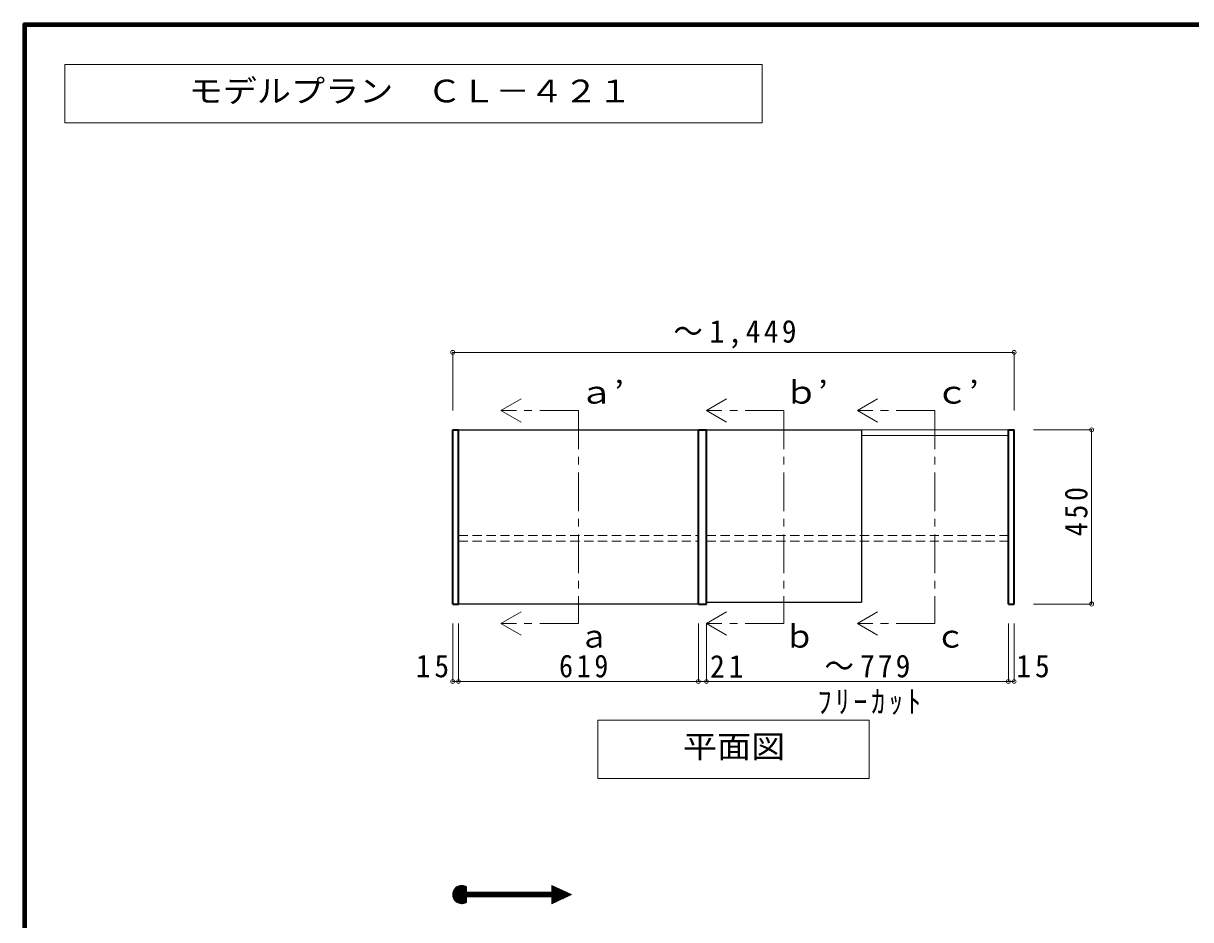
# Model space of a CAD drawing. Units: millimetres at full size, sheet at 1:20; details may follow other scales. Extents: x -3922 to 3878, y -2932 to 2722.
# Drawn here: x -3922 to -909, y 408 to 2722 of the extents above; entities that cross this region are included whole.
import ezdxf
from ezdxf.enums import TextEntityAlignment as Align

# ---------------------------------------------------------------- set-up
doc = ezdxf.new("R2010")
doc.units = ezdxf.units.MM
doc.header["$LTSCALE"] = 20
doc.header["$PDMODE"] = 32
doc.header["$PDSIZE"] = 10
doc.linetypes.add('CHAIN1', pattern=[8, 5, -1, 1, -1])
doc.linetypes.add('DASHED1', pattern=[1.8, 1.2, -0.6])
for name, color, linetype, lineweight in [('0-2', 2, 'Continuous', 35), ('0-3_固定棚', 3, 'Continuous', 25), ('0-6_パイプハンガー', 7, 'Continuous', 18), ('0-7_桟木・巾木', 2, 'Continuous', 35), ('0-8', 3, 'Continuous', 25), ('0-A_文字', 7, 'Continuous', 18), ('0-B_寸法', 7, 'Continuous', 9), ('F-1_枠', 6, 'Continuous', 40)]:
    doc.layers.add(name, color=color, linetype=linetype, lineweight=lineweight)
doc.styles.add('ＭＳ ゴシック', font='')
doc.styles.get('ＭＳ ゴシック').set_extended_font_data('MS Gothic')

msp = doc.modelspace()

# ---------------------------------------------------------------- linework, layer by layer
at = {"layer": '0-2'}
for p, q in [((-2813.99, 1222.73), (-2813.99, 1672.73)), ((-2813.99, 1672.73), (-2798.99, 1672.73)), ((-2798.99, 1222.73), (-2798.99, 1672.73)), ((-2179.99, 1222.73), (-2179.99, 1672.73)), ((-2179.99, 1672.73), (-2158.99, 1672.73)), ((-2158.99, 1222.73), (-2158.99, 1672.73)), ((-1379.99, 1222.73), (-1379.99, 1672.73)), ((-1379.99, 1672.73), (-1364.99, 1672.73)), ((-1364.99, 1222.73), (-1364.99, 1672.73)), ((-2813.99, 1222.73), (-2798.99, 1222.73)), ((-2179.99, 1222.73), (-2158.99, 1222.73)), ((-1379.99, 1222.73), (-1364.99, 1222.73))]:
    msp.add_line(p, q, dxfattribs=at)
at = {"layer": '0-3_固定棚'}
for p, q in [((-2798.99, 1672.73), (-2179.99, 1672.73)), ((-2179.99, 1222.73), (-2798.99, 1222.73))]:
    msp.add_line(p, q, dxfattribs=at)
at = {"layer": '0-6_パイプハンガー', "color": 4, "linetype": 'DASHED1', "lineweight": 9}
for p, q in [((-2798.99, 1400.22), (-2179.99, 1400.22)), ((-2158.99, 1400.22), (-1379.99, 1400.22)), ((-2798.99, 1385.24), (-2179.99, 1385.24)), ((-2158.99, 1385.24), (-1379.99, 1385.24))]:
    msp.add_line(p, q, dxfattribs=at)
at = {"layer": '0-7_桟木・巾木', "color": 7, "lineweight": 18}
for p, q in [((-1758.99, 1672.73), (-1379.99, 1672.73)), ((-1758.99, 1657.73), (-1379.99, 1657.73))]:
    msp.add_line(p, q, dxfattribs=at)
at = {"layer": '0-8'}
for p, q in [((-2158.99, 1672.73), (-1758.99, 1672.73)), ((-1758.99, 1672.73), (-1758.99, 1227.73))]:
    msp.add_line(p, q, dxfattribs=at)
msp.add_lwpolyline([(-2158.99, 1672.73), (-2158.99, 1227.73), (-1758.99, 1227.73)], dxfattribs=at)
at = {"layer": '0-A_文字'}
for p, q in [((-2689.49, 1722.73), (-2637.53, 1752.73)), ((-2158.99, 1722.73), (-2107.03, 1752.73)), ((-1769.49, 1722.73), (-1717.53, 1752.73)), ((-2689.49, 1722.73), (-2637.53, 1692.73)), ((-2158.99, 1722.73), (-2107.03, 1692.73)), ((-1769.49, 1722.73), (-1717.53, 1692.73)), ((-2689.49, 1172.73), (-2637.53, 1202.73)), ((-2158.99, 1172.73), (-2107.03, 1202.73)), ((-1769.49, 1172.73), (-1717.53, 1202.73)), ((-2689.49, 1172.73), (-2637.53, 1142.73)), ((-2158.99, 1172.73), (-2107.03, 1142.73)), ((-1769.49, 1172.73), (-1717.53, 1142.73)), ((-1739.49, 922.73), (-1739.49, 772.73)), ((-2439.49, 772.73), (-1739.49, 772.73)), ((-2813.98, 472.25), (-2790.03, 496.2)), ((-2813.84, 475.22), (-2793, 496.06)), ((-2813.8, 469.61), (-2787.39, 496.02)), ((-2813.36, 467.21), (-2784.99, 495.58)), ((-2813.18, 478.71), (-2796.49, 495.4)), ((-2812.74, 465.01), (-2782.79, 494.96)), ((-2811.94, 462.98), (-2780.76, 494.16)), ((-2811.43, 483.29), (-2801.07, 493.65)), ((-2811, 461.09), (-2778.87, 493.22)), ((-2809.92, 459.34), (-2778.57, 490.69)), ((-2808.71, 457.72), (-2778.57, 487.86)), ((-2807.38, 456.22), (-2778.57, 485.03)), ((-2805.94, 454.84), (-2778.57, 482.21)), ((-2567.8, 466.7), (-2544.57, 489.93)), ((-2564.97, 466.7), (-2542.64, 489.03)), ((-2562.15, 466.7), (-2540.71, 488.13)), ((-2559.32, 466.7), (-2538.78, 487.24)), ((-2558.09, 496.21), (-2507.27, 472.6)), ((-2558.09, 478.49), (-2558.09, 496.21)), ((-2558.09, 493.39), (-2556.16, 495.31)), ((-2558.09, 490.56), (-2554.23, 494.42)), ((-2558.09, 487.73), (-2552.3, 493.52)), ((-2558.09, 484.9), (-2550.37, 492.62)), ((-2558.09, 482.07), (-2548.43, 491.72)), ((-2558.09, 479.25), (-2546.5, 490.83)), ((-2558.09, 465.1), (-2536.85, 486.34)), ((-2558.09, 462.27), (-2534.92, 485.44)), ((-2558.09, 459.45), (-2532.99, 484.55)), ((-2558.09, 456.62), (-2531.05, 483.65)), ((-2558.09, 453.79), (-2529.12, 482.75)), ((-2804.37, 453.58), (-2778.57, 479.38)), ((-2802.68, 452.44), (-2776.63, 478.49)), ((-2800.85, 451.44), (-2773.8, 478.49)), ((-2798.89, 450.57), (-2770.97, 478.49)), ((-2796.77, 449.87), (-2768.14, 478.49)), ((-2794.46, 449.34), (-2778.57, 465.23)), ((-2791.94, 449.04), (-2778.57, 462.41)), ((-2789.13, 449.02), (-2778.57, 459.58)), ((-2785.91, 449.41), (-2778.57, 456.75)), ((-2781.95, 450.54), (-2778.57, 453.92)), ((-2778.57, 466.7), (-2778.57, 452.15)), ((-2778.57, 466.7), (-2558.09, 466.7)), ((-2777.11, 466.7), (-2765.31, 478.49)), ((-2774.28, 466.7), (-2762.48, 478.49)), ((-2771.45, 466.7), (-2759.66, 478.49)), ((-2768.62, 466.7), (-2756.83, 478.49)), ((-2765.79, 466.7), (-2754, 478.49)), ((-2762.96, 466.7), (-2751.17, 478.49)), ((-2760.14, 466.7), (-2748.34, 478.49)), ((-2757.31, 466.7), (-2745.51, 478.49)), ((-2754.48, 466.7), (-2742.68, 478.49)), ((-2751.65, 466.7), (-2739.86, 478.49)), ((-2748.82, 466.7), (-2737.03, 478.49)), ((-2745.99, 466.7), (-2734.2, 478.49)), ((-2743.16, 466.7), (-2731.37, 478.49)), ((-2740.34, 466.7), (-2728.54, 478.49)), ((-2737.51, 466.7), (-2725.71, 478.49)), ((-2734.68, 466.7), (-2722.89, 478.49)), ((-2731.85, 466.7), (-2720.06, 478.49)), ((-2729.02, 466.7), (-2717.23, 478.49)), ((-2726.19, 466.7), (-2714.4, 478.49)), ((-2723.37, 466.7), (-2711.57, 478.49)), ((-2720.54, 466.7), (-2708.74, 478.49)), ((-2717.71, 466.7), (-2705.92, 478.49)), ((-2714.88, 466.7), (-2703.09, 478.49)), ((-2712.05, 466.7), (-2700.26, 478.49)), ((-2709.22, 466.7), (-2697.43, 478.49)), ((-2706.4, 466.7), (-2694.6, 478.49)), ((-2703.57, 466.7), (-2691.77, 478.49)), ((-2700.74, 466.7), (-2688.94, 478.49)), ((-2697.91, 466.7), (-2686.12, 478.49)), ((-2695.08, 466.7), (-2683.29, 478.49)), ((-2692.25, 466.7), (-2680.46, 478.49)), ((-2689.42, 466.7), (-2677.63, 478.49)), ((-2686.6, 466.7), (-2674.8, 478.49)), ((-2683.77, 466.7), (-2671.97, 478.49)), ((-2680.94, 466.7), (-2669.15, 478.49)), ((-2678.11, 466.7), (-2666.32, 478.49)), ((-2675.28, 466.7), (-2663.49, 478.49)), ((-2672.45, 466.7), (-2660.66, 478.49)), ((-2669.63, 466.7), (-2657.83, 478.49)), ((-2666.8, 466.7), (-2655, 478.49)), ((-2663.97, 466.7), (-2652.17, 478.49)), ((-2661.14, 466.7), (-2649.35, 478.49)), ((-2658.31, 466.7), (-2646.52, 478.49)), ((-2655.48, 466.7), (-2643.69, 478.49)), ((-2652.66, 466.7), (-2640.86, 478.49)), ((-2649.83, 466.7), (-2638.03, 478.49)), ((-2647, 466.7), (-2635.2, 478.49)), ((-2644.17, 466.7), (-2632.38, 478.49)), ((-2641.34, 466.7), (-2629.55, 478.49)), ((-2638.51, 466.7), (-2626.72, 478.49)), ((-2635.68, 466.7), (-2623.89, 478.49)), ((-2632.86, 466.7), (-2621.06, 478.49)), ((-2630.03, 466.7), (-2618.23, 478.49)), ((-2627.2, 466.7), (-2615.41, 478.49)), ((-2624.37, 466.7), (-2612.58, 478.49)), ((-2621.54, 466.7), (-2609.75, 478.49)), ((-2618.71, 466.7), (-2606.92, 478.49)), ((-2615.89, 466.7), (-2604.09, 478.49)), ((-2613.06, 466.7), (-2601.26, 478.49)), ((-2610.23, 466.7), (-2598.43, 478.49)), ((-2607.4, 466.7), (-2595.61, 478.49)), ((-2604.57, 466.7), (-2592.78, 478.49)), ((-2601.74, 466.7), (-2589.95, 478.49)), ((-2598.91, 466.7), (-2587.12, 478.49)), ((-2596.09, 466.7), (-2584.29, 478.49)), ((-2593.26, 466.7), (-2581.46, 478.49)), ((-2590.43, 466.7), (-2578.64, 478.49)), ((-2587.6, 466.7), (-2575.81, 478.49)), ((-2584.77, 466.7), (-2572.98, 478.49)), ((-2581.94, 466.7), (-2570.15, 478.49)), ((-2579.12, 466.7), (-2567.32, 478.49)), ((-2576.29, 466.7), (-2564.49, 478.49)), ((-2573.46, 466.7), (-2561.67, 478.49)), ((-2570.63, 466.7), (-2558.84, 478.49)), ((-2558.09, 450.96), (-2527.19, 481.85)), ((-2558.09, 448.99), (-2507.27, 472.6)), ((-2558.09, 466.7), (-2558.09, 448.99)), ((-2556.49, 449.73), (-2525.26, 480.96)), ((-2551.21, 452.18), (-2523.33, 480.06)), ((-2545.93, 454.64), (-2521.4, 479.16)), ((-2540.64, 457.09), (-2519.47, 478.27)), ((-2535.36, 459.54), (-2517.54, 477.37)), ((-2530.08, 462), (-2515.6, 476.47)), ((-2524.79, 464.45), (-2513.67, 475.57)), ((-2519.51, 466.91), (-2511.74, 474.68)), ((-2514.23, 469.36), (-2509.81, 473.78)), ((-2508.94, 471.82), (-2507.88, 472.88))]:
    msp.add_line(p, q, dxfattribs=at)
at = {"layer": '0-A_文字', "linetype": 'CHAIN1'}
for p, q in [((-2489.49, 1722.73), (-2689.49, 1722.73)), ((-2489.49, 1722.73), (-2489.49, 1172.73)), ((-1958.99, 1722.73), (-2158.99, 1722.73)), ((-1958.99, 1722.73), (-1958.99, 1172.73)), ((-1569.49, 1722.73), (-1769.49, 1722.73)), ((-1569.49, 1722.73), (-1569.49, 1172.73)), ((-2489.49, 1172.73), (-2689.49, 1172.73)), ((-1958.99, 1172.73), (-2158.99, 1172.73)), ((-1569.49, 1172.73), (-1769.49, 1172.73))]:
    msp.add_line(p, q, dxfattribs=at)
at = {"layer": '0-A_文字'}
msp.add_lwpolyline([(-3815.36, 2465.63), (-2015.36, 2465.63), (-2015.36, 2615.63), (-3815.36, 2615.63)], close=True, dxfattribs=at)
for points in [[(-1739.49, 922.73), (-2439.49, 922.73), (-2439.49, 772.73)], [(-2778.57, 493.04), (-2778.57, 478.49), (-2558.09, 478.49)]]:
    msp.add_lwpolyline(points, dxfattribs=at)
msp.add_arc((-2790.38, 472.6), 23.61, 60, 300, dxfattribs=at)
at = {"layer": '0-B_寸法', "color": 4}
for p, q in [((-2813.99, 1872.73), (-2813.99, 1722.73)), ((-2813.99, 1872.73), (-1364.99, 1872.73)), ((-1364.99, 1872.73), (-1364.99, 1722.73)), ((-1164.99, 1672.73), (-1314.99, 1672.73)), ((-1164.99, 1672.73), (-1164.99, 1222.73)), ((-1164.99, 1222.73), (-1314.99, 1222.73)), ((-2813.99, 1022.73), (-2813.99, 1172.73)), ((-2798.99, 1022.73), (-2798.99, 1172.73)), ((-2179.99, 1022.73), (-2179.99, 1172.73)), ((-2158.99, 1022.73), (-2158.99, 1172.73)), ((-1379.99, 1022.73), (-1379.99, 1172.73)), ((-1364.99, 1022.73), (-1364.99, 1172.73)), ((-2813.99, 1022.73), (-2798.99, 1022.73)), ((-2798.99, 1022.73), (-2179.99, 1022.73)), ((-2179.99, 1022.73), (-2158.99, 1022.73)), ((-2158.99, 1022.73), (-1379.99, 1022.73)), ((-1379.99, 1022.73), (-1364.99, 1022.73))]:
    msp.add_line(p, q, dxfattribs=at)
at = {"layer": '0-B_寸法'}
for p in [(-2813.99, 1872.73), (-1364.99, 1872.73), (-1164.99, 1672.73), (-1164.99, 1222.73), (-2813.99, 1022.73), (-2798.99, 1022.73), (-2179.99, 1022.73), (-2158.99, 1022.73), (-1379.99, 1022.73), (-1364.99, 1022.73)]:
    msp.add_point(p, dxfattribs=at)
at = {"layer": 'F-1_枠'}
for p, q in [((-3922.03, 2722.29), (-3922.03, -2864.37)), ((-3922.03, 2722.29), (3877.97, 2722.29)), ((-3922.03, 2718.96), (3877.97, 2718.96)), ((-3922.03, 2715.63), (3877.97, 2715.63)), ((-3918.7, 2722.29), (-3918.7, -2864.37)), ((-3915.36, 2722.29), (-3915.36, -2864.37))]:
    msp.add_line(p, q, dxfattribs=at)

# ---------------------------------------------------------------- texts
at = {"layer": '0-A_文字', "style": 'ＭＳ ゴシック'}
for s, width, p in [('モデルプラン\u3000ＣＬ－４２１', 1.1, (-3495.36, 2500.63)), ('ａ’', 1.15, (-2489.49, 1722.73)), ('ｂ’', 1.1, (-1958.99, 1722.73)), ('ｃ’', 1.1, (-1569.49, 1722.73)), ('平面図', 1.1, (-2219.49, 807.73))]:
    msp.add_text(s, height=58.65, dxfattribs=dict(at, width=width)).set_placement(p, align=Align.BOTTOM_LEFT)
for s, p in [('ａ', (-2489.49, 1092.73)), ('ｂ', (-1958.99, 1092.73)), ('ｃ', (-1569.49, 1092.73))]:
    msp.add_text(s, height=58.65, dxfattribs=at).set_placement(p, align=Align.BOTTOM_LEFT)
at = {"layer": '0-B_寸法', "char_height": 58.65, "attachment_point": 7, "style": 'ＭＳ ゴシック'}
for s, insert in [('\\T1.23;\\W0.95;～1,449', (-2244.49, 1882.73)), ('\\T1.27;\\W0.95;15', (-2909.29, 1032.73)), ('\\T1.27;\\W0.9;619', (-2539.49, 1032.73)), ('\\T1.27;\\W0.95;21', (-2149.73, 1032.73)), ('\\T1.21;\\W0.95;～779', (-1854.49, 1032.73)), ('\\T1.27;\\W0.95;15', (-1359.41, 1032.73)), ('\\T1.28;\\W0.9;ﾌﾘｰｶｯﾄ', (-1871.99, 936.93))]:
    msp.add_mtext(s, dxfattribs=dict(at, insert=insert))
at = {"layer": '0-B_寸法', "insert": (-1174.99, 1397.73), "char_height": 58.65, "attachment_point": 7, "rotation": 90, "style": 'ＭＳ ゴシック'}
msp.add_mtext('\\T1.27;\\W0.9;450', dxfattribs=at)

doc.saveas('drawing.dxf')
